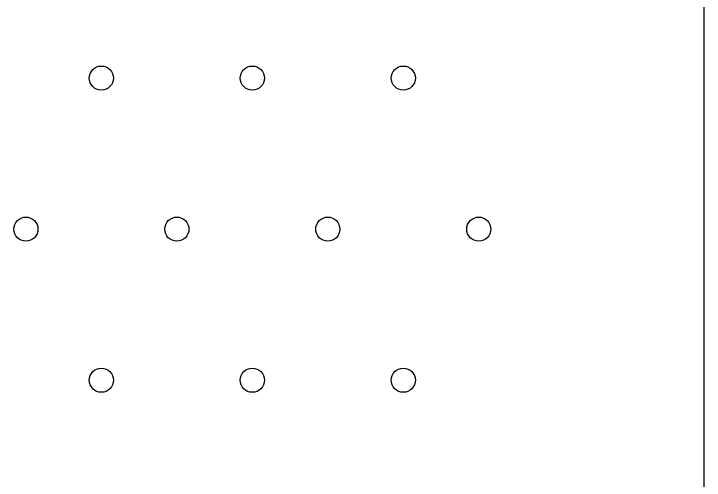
# Model space of a CAD drawing. Header units: millimetres. Extents: x 41 to 259, y 19 to 198.
# Drawn here: x 233.55 to 244.98, y 55.85 to 63.56 of the extents above; entities that cross this region are included whole.
import ezdxf

# ---------------------------------------------------------------- set-up
doc = ezdxf.new("R2010")
doc.units = ezdxf.units.MM
doc.layers.add('Mechanical13', color=56, linetype='Continuous')
doc.layers.add('ViaHoleLayer', color=16, linetype='Continuous')

msp = doc.modelspace()

# ---------------------------------------------------------------- linework, layer by layer
at = {"layer": 'Mechanical13'}
msp.add_line((244.983, 27.068), (244.983, 183.5), dxfattribs=at)
at = {"layer": 'ViaHoleLayer'}
for centre in [(235, 62.5), (237.5, 62.5), (240, 62.5), (233.75, 60), (236.25, 60), (238.75, 60), (241.25, 60), (235, 57.5), (237.5, 57.5), (240, 57.5)]:
    msp.add_circle(centre, 0.2, dxfattribs=at)

doc.saveas('drawing.dxf')
